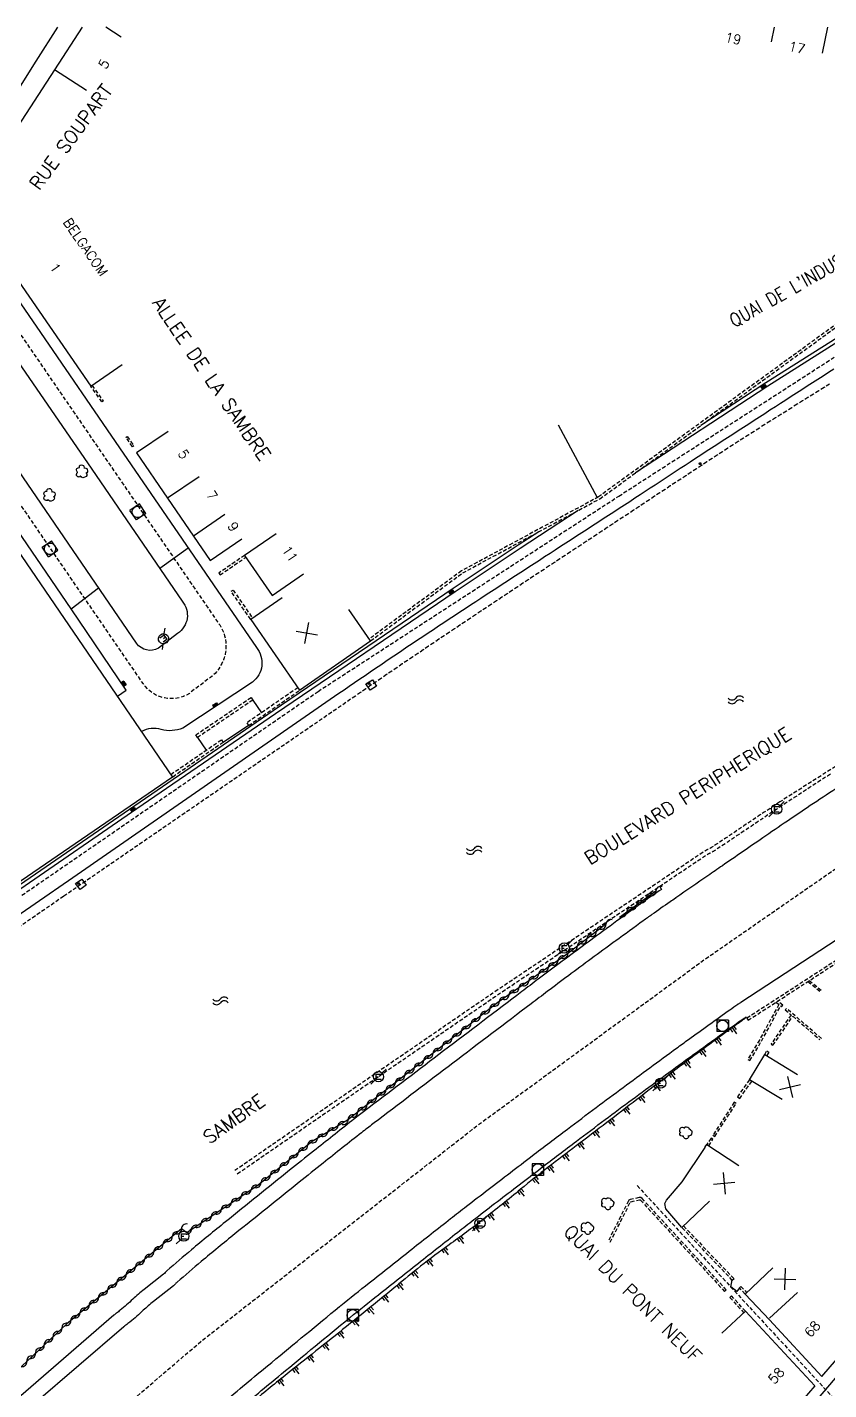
# Model space of a CAD drawing. Header units: millimetres. Extents: x 160000 to 161000, y 121000 to 122000.
# Drawn here: x 160788.1 to 160892.8, y 121821.9 to 122000 of the extents above; entities that cross this region are included whole.
import ezdxf
from ezdxf.enums import TextEntityAlignment as Align

# ---------------------------------------------------------------- set-up
doc = ezdxf.new("R2010")
doc.units = ezdxf.units.MM
doc.linetypes.add('DASHED', pattern=[0.75, 0.5, -0.25])
doc.layers.get('0').update_dxf_attribs({"linetype": 'CONTINUOUS'})
for name, color, linetype in [('W0001', 6, 'DASHED'), ('W0008', 7, 'CONTINUOUS'), ('W0100', 7, 'CONTINUOUS'), ('W0112', 1, 'DASHED'), ('W0211', 2, 'CONTINUOUS'), ('W0300', 7, 'CONTINUOUS'), ('W0302', 3, 'CONTINUOUS'), ('W0310', 3, 'CONTINUOUS'), ('W0334', 7, 'CONTINUOUS'), ('W0400', 7, 'CONTINUOUS'), ('W0420', 7, 'CONTINUOUS'), ('W0454', 7, 'CONTINUOUS'), ('W0471', 7, 'CONTINUOUS'), ('W0500', 5, 'DASHED'), ('W0984', 7, 'CONTINUOUS'), ('W0989', 7, 'CONTINUOUS'), ('W0991', 7, 'CONTINUOUS'), ('W1102', 7, 'CONTINUOUS')]:
    doc.layers.add(name, color=color, linetype=linetype)
doc.styles.get("Standard").update_dxf_attribs({"font": 'romans.shx', "width": 0.85})

# ---------------------------------------------------------------- blocks, each defined once
blk = doc.blocks.new('T420')
for p, q in [((0.75, 0.75), (-0.75, 0.75)), ((-0.75, 0.75), (-0.75, -0.75)), ((0.75, 0.75), (0.75, -0.75)), ((0.75, -0.75), (-0.75, -0.75))]:
    blk.add_line(p, q)
blk.add_ellipse((0, 0), major_axis=(-0.53, 0.53), ratio=1, start_param=3.926991, end_param=10.210176)
blk = doc.blocks.new('t211o')
at = {"color": 0, "linetype": 'Continuous'}
for p, q in [((-0.29, 0.5), (-0.29, 0)), ((0, 1), (0, 0)), ((0.29, 0.5), (0.29, 0))]:
    blk.add_line(p, q, dxfattribs=at)
blk = doc.blocks.new('t310o')
at = {"color": 0, "linetype": 'Continuous'}
for centre, start, end in [((-0.5, 0.38), 216.8699, 323.1304), ((0.5, -0.37), 36.8699, 143.1303)]:
    blk.add_arc(centre, 0.625, start, end, dxfattribs=at)
blk = doc.blocks.new('T471')
for p, q in [((-0.333334, 0.333334), (-0.333334, -0.333334)), ((-0.333334, 0.333334), (0.333334, 0.333334)), ((-0.333334, 0), (0, 0)), ((0.500001, 0.500001), (1.000002, 1.000002)), ((-0.500001, -0.500001), (-1.000002, -1.000002)), ((-0.333334, -0.333334), (0.333334, -0.333334))]:
    blk.add_line(p, q)
blk.add_ellipse((0, 0), major_axis=(0.471405, 0.471405), ratio=1, start_param=5.4977871438, end_param=11.780972451)
blk = doc.blocks.new('t991o')
at = {"color": 0, "linetype": 'Continuous'}
for p, q in [((-1, 1), (1, -1)), ((-1, -1), (1, 1))]:
    blk.add_line(p, q, dxfattribs=at)
blk = doc.blocks.new('T300')
for p, q in [((-0.8, 0.51), (-0.86, 0.34)), ((-0.86, 0.34), (-0.86, 0.17)), ((-0.86, 0.17), (-0.74, 0.06)), ((-0.69, 0.63), (-0.8, 0.51)), ((-0.8, -0.06), (-0.74, 0.06)), ((-0.74, 0.06), (-0.69, 0.11)), ((-0.57, 0.69), (-0.69, 0.63)), ((-0.46, 0.69), (-0.57, 0.69)), ((-0.29, 0.63), (-0.46, 0.69)), ((-0.29, 0.63), (-0.17, 0.74)), ((-0.23, 0.57), (-0.29, 0.63)), ((-0.17, 0.74), (-0.06, 0.8)), ((-0.06, 0.8), (0.06, 0.8)), ((0.06, 0.8), (0.23, 0.74)), ((0.23, 0.74), (0.34, 0.63)), ((0.34, 0.63), (0.4, 0.51)), ((0.46, 0.46), (0.34, 0.46)), ((0.4, 0.51), (0.4, 0.46)), ((0.57, 0.4), (0.46, 0.46)), ((0.57, 0.4), (0.69, 0.29)), ((0.69, 0.29), (0.74, 0.17)), ((0.74, 0.06), (0.69, -0.17)), ((0.74, 0.17), (0.74, 0.06)), ((-0.8, -0.17), (-0.8, -0.06)), ((-0.8, -0.23), (-0.8, -0.17)), ((-0.74, -0.34), (-0.8, -0.23)), ((-0.69, -0.4), (-0.74, -0.34)), ((-0.51, -0.46), (-0.69, -0.4)), ((-0.4, -0.46), (-0.51, -0.46)), ((-0.4, -0.46), (-0.34, -0.46)), ((-0.34, -0.46), (-0.34, -0.4)), ((-0.34, -0.51), (-0.34, -0.46)), ((-0.29, -0.63), (-0.34, -0.51)), ((-0.17, -0.74), (-0.29, -0.63)), ((-0.06, -0.8), (-0.17, -0.74)), ((0.06, -0.8), (-0.06, -0.8)), ((0.17, -0.74), (0.06, -0.8)), ((0.23, -0.69), (0.17, -0.74)), ((0.29, -0.46), (0.23, -0.46)), ((0.29, -0.63), (0.23, -0.69)), ((0.46, -0.4), (0.29, -0.46)), ((0.34, -0.51), (0.29, -0.63)), ((0.34, -0.51), (0.34, -0.46)), ((0.57, -0.34), (0.46, -0.4)), ((0.63, -0.29), (0.57, -0.34)), ((0.69, -0.17), (0.63, -0.29))]:
    blk.add_line(p, q)
blk = doc.blocks.new('t500o')
at = {"color": 0, "linetype": 'Continuous'}
for centre, start, end in [((-0.5, 0.625), 216.8699, 323.1301), ((0.5, -0.125), 36.8699, 143.1301), ((0.5, -0.625), 36.8699, 143.1301), ((-0.5, 0.125), 216.8699, 323.1301)]:
    blk.add_arc(centre, 0.625, start, end, dxfattribs=at)
blk = doc.blocks.new('t112o')
at = {"color": 0, "linetype": 'Continuous'}
for p, q in [((-0.5, 0.5), (0.5, 0.5)), ((-0.5, -0.5), (-0.5, 0.5)), ((0.5, 0.5), (0.5, -0.5)), ((0.5, -0.5), (-0.5, -0.5))]:
    blk.add_line(p, q, dxfattribs=at)
blk = doc.blocks.new('T400')
for p, q in [((-0.15, 0.3), (0.15, 0.3)), ((-0.15, -0.25), (-0.15, 0.3)), ((-0.15, 0.15), (0.15, 0.15)), ((-0.15, 0), (0.15, 0)), ((0.15, 0.3), (0.15, -0.25)), ((-0.15, -0.15), (0.15, -0.15)), ((-0.15, -0.25), (-0.15, -0.3)), ((-0.15, -0.3), (0.15, -0.3)), ((0.15, -0.3), (0.15, -0.25))]:
    blk.add_line(p, q)

msp = doc.modelspace()

# ---------------------------------------------------------------- linework, layer by layer
at = {"layer": 'W0001'}
for p, q in [((160865.37, 121938.7), (160913.81, 121969.95)), ((160826.08, 121913.17), (160865.37, 121938.7)), ((160790.48, 121888.65), (160826.08, 121913.17)), ((160679.25, 121812.13), (160790.48, 121888.65))]:
    msp.add_line(p, q, dxfattribs=at)
at = {"layer": 'W0001', "flags": 128}
msp.add_lwpolyline([(160774.04, 121978.87), (160787.87, 121958.85), (160797.83, 121944.31), (160807.25, 121930.56), (160812.92, 121922.28, -0.438197), (160811.8, 121914.84), (160809.27, 121912.91, -0.405762), (160803.25, 121914.14), (160795.59, 121925.33), (160779.12, 121949.4), (160766.63, 121967.36, -0.052611)], format="xyb", dxfattribs=at)
for points in [[(160847.03, 121856.52), (160876.54, 121878.09), (160903.43, 121896.74), (160903.92, 121897.08)], [(160770.56, 121793.69), (160810.76, 121828.17), (160847.03, 121856.52)]]:
    msp.add_lwpolyline(points, dxfattribs=at)
at = {"layer": 'W0001'}
msp.add_lwpolyline([(160867.76, 121848.55), (160882.47, 121832.63), (160894.78, 121819.29), (160898.21, 121815.79), (160909.01, 121804.12), (160915.22, 121797.35), (160920.89, 121791.41), (160934.39, 121777.12), (160942.2, 121768.77), (160951.43, 121758.28), (160954.61, 121755.34), (160965.22, 121745.08), (160969.62, 121739.99), (160972.95, 121736.03), (160982.06, 121720.02), (160990.14, 121704.17), (160991.68, 121700.5), (160993.78, 121695.72), (160995.81, 121690.87), (160996.81, 121688.89), (160998.78, 121685.05), (161000, 121682.69)], dxfattribs=at)
at = {"layer": 'W0008'}
for p, q in [((160792.04, 122000), (160789.18, 121995.56)), ((160891.38, 121953.95), (160890.69, 121953.5)), ((160892.08, 121954.4), (160891.38, 121953.95)), ((160892.78, 121954.84), (160892.08, 121954.4)), ((160893.48, 121955.29), (160892.78, 121954.84)), ((160888.6, 121952.16), (160887.9, 121951.71)), ((160889.3, 121952.61), (160888.6, 121952.16)), ((160889.99, 121953.06), (160889.3, 121952.61)), ((160890.69, 121953.5), (160889.99, 121953.06)), ((160885.82, 121950.37), (160885.12, 121949.92)), ((160886.51, 121950.82), (160885.82, 121950.37)), ((160887.21, 121951.26), (160886.51, 121950.82)), ((160887.9, 121951.71), (160887.21, 121951.26)), ((160883.04, 121948.57), (160882.34, 121948.12)), ((160883.73, 121949.02), (160883.04, 121948.57)), ((160884.43, 121949.47), (160883.73, 121949.02)), ((160885.12, 121949.92), (160884.43, 121949.47)), ((160880.26, 121946.77), (160879.56, 121946.32)), ((160880.95, 121947.22), (160880.26, 121946.77)), ((160881.65, 121947.67), (160880.95, 121947.22)), ((160882.34, 121948.12), (160881.65, 121947.67)), ((160877.48, 121944.96), (160876.79, 121944.51)), ((160878.18, 121945.41), (160877.48, 121944.96)), ((160878.87, 121945.86), (160878.18, 121945.41)), ((160879.56, 121946.32), (160878.87, 121945.86)), ((160874.71, 121943.15), (160874.06, 121942.72)), ((160875.4, 121943.6), (160874.71, 121943.15)), ((160876.1, 121944.06), (160875.4, 121943.6)), ((160876.79, 121944.51), (160876.1, 121944.06)), ((160872.1, 121941.44), (160871.44, 121941.01)), ((160872.75, 121941.87), (160872.1, 121941.44)), ((160873.4, 121942.3), (160872.75, 121941.87)), ((160874.06, 121942.72), (160873.4, 121942.3)), ((160869.48, 121939.73), (160868.83, 121939.3)), ((160870.14, 121940.15), (160869.48, 121939.73)), ((160870.79, 121940.58), (160870.14, 121940.15)), ((160871.44, 121941.01), (160870.79, 121940.58)), ((160866.79, 121937.97), (160866.1, 121937.51)), ((160867.48, 121938.42), (160866.79, 121937.97)), ((160868.18, 121938.87), (160867.48, 121938.42)), ((160868.83, 121939.3), (160868.18, 121938.87)), ((160864.01, 121936.16), (160863.32, 121935.71)), ((160864.71, 121936.61), (160864.01, 121936.16)), ((160865.4, 121937.06), (160864.71, 121936.61)), ((160866.1, 121937.51), (160865.4, 121937.06)), ((160861.24, 121934.35), (160860.54, 121933.9)), ((160861.93, 121934.8), (160861.24, 121934.35)), ((160862.63, 121935.26), (160861.93, 121934.8)), ((160863.32, 121935.71), (160862.63, 121935.26)), ((160858.46, 121932.55), (160857.77, 121932.1)), ((160859.15, 121933), (160858.46, 121932.55)), ((160859.85, 121933.45), (160859.15, 121933)), ((160860.54, 121933.9), (160859.85, 121933.45)), ((160855.68, 121930.75), (160854.99, 121930.3)), ((160856.38, 121931.2), (160855.68, 121930.75)), ((160857.07, 121931.65), (160856.38, 121931.2)), ((160857.77, 121932.1), (160857.07, 121931.65)), ((160852.91, 121928.94), (160852.21, 121928.49)), ((160853.6, 121929.39), (160852.91, 121928.94)), ((160854.29, 121929.85), (160853.6, 121929.39)), ((160854.99, 121930.3), (160854.29, 121929.85)), ((160850.13, 121927.13), (160849.44, 121926.68)), ((160850.82, 121927.59), (160850.13, 121927.13)), ((160851.52, 121928.04), (160850.82, 121927.59)), ((160852.21, 121928.49), (160851.52, 121928.04)), ((160847.36, 121925.32), (160846.67, 121924.87)), ((160848.05, 121925.78), (160847.36, 121925.32)), ((160848.74, 121926.23), (160848.05, 121925.78)), ((160849.44, 121926.68), (160848.74, 121926.23)), ((160844.59, 121923.51), (160843.9, 121923.05)), ((160845.28, 121923.96), (160844.59, 121923.51)), ((160845.97, 121924.42), (160845.28, 121923.96)), ((160846.67, 121924.87), (160845.97, 121924.42)), ((160841.83, 121921.68), (160841.14, 121921.22)), ((160842.52, 121922.14), (160841.83, 121921.68)), ((160843.21, 121922.59), (160842.52, 121922.14)), ((160843.9, 121923.05), (160843.21, 121922.59)), ((160839.76, 121920.31), (160839.07, 121919.85)), ((160840.45, 121920.77), (160839.76, 121920.31)), ((160841.14, 121921.22), (160840.45, 121920.77)), ((160837.01, 121918.47), (160836.32, 121918)), ((160837.69, 121918.93), (160837.01, 121918.47)), ((160838.38, 121919.39), (160837.69, 121918.93)), ((160839.07, 121919.85), (160838.38, 121919.39)), ((160834.26, 121916.61), (160833.58, 121916.15)), ((160834.95, 121917.08), (160834.26, 121916.61)), ((160835.63, 121917.54), (160834.95, 121917.08)), ((160836.32, 121918), (160835.63, 121917.54)), ((160831.52, 121914.75), (160830.84, 121914.28)), ((160832.21, 121915.22), (160831.52, 121914.75)), ((160832.89, 121915.68), (160832.21, 121915.22)), ((160833.58, 121916.15), (160832.89, 121915.68)), ((160828.8, 121912.87), (160794.03, 121888.78)), ((160829.48, 121913.34), (160828.8, 121912.87)), ((160830.16, 121913.81), (160829.48, 121913.34)), ((160830.84, 121914.28), (160830.16, 121913.81)), ((160794.03, 121888.78), (160706.05, 121828.05))]:
    msp.add_line(p, q, dxfattribs=at)
for points in [[(160789.18, 121995.56), (160779.36, 121979.94, 0.193251), (160779.13, 121978.87), (160779.25, 121975.85, 0.14998), (160779.67, 121974.81), (160789.79, 121960.1), (160800.13, 121945.03), (160818.04, 121918.9, -0.42007), (160817.5, 121914.38), (160808.39, 121908.37, -0.169129), (160805.58, 121908.18, 0.192742), (160803, 121907.92)], [(160773.62, 121970.2), (160777.65, 121969.64), (160785.99, 121957.56), (160795.95, 121943.03), (160808.33, 121924.95, -0.451868), (160807.71, 121920.74), (160805.21, 121918.82, -0.395431), (160802.37, 121919.46), (160780.99, 121950.7), (160773.76, 121961.11, -0.05535), (160771.09, 121965.07, -0.345252), (160771.14, 121967.16), (160772.9, 121969.81, -0.252056), (160773.62, 121970.2)], [(160799.85, 121912.53), (160801.02, 121913.33), (160793.82, 121923.98), (160770.69, 121957.82, 0.252008)], [(160841.49, 121751.25), (160843.02, 121751.08), (160844.01, 121751.26), (160844.65, 121751.96), (160845.16, 121753.03), (160858.43, 121779.98), (160860.7, 121784.19), (160862.53, 121786.81), (160888.02, 121816.7), (160894.17, 121823.93), (160913.37, 121846.49), (160950.48, 121890.15), (160952.39, 121892.46, 0.155141), (160954.24, 121899.32, 0.20981), (160949.98, 121907.64, 0.217371), (160940.87, 121909.98), (160936.8, 121908.35), (160935.04, 121907.25), (160921.45, 121898.65), (160907.91, 121889.93), (160897.41, 121883.05), (160881.29, 121872.5)]]:
    msp.add_lwpolyline(points, format="xyb", dxfattribs=at)
for points in [[(160918.15, 121974.16), (160903.96, 121965.18), (160884.84, 121953.09), (160867.56, 121941.74)], [(160860.06, 121936.82), (160852.5, 121931.85), (160844, 121926.2), (160820.51, 121910.23), (160802.41, 121897.8), (160756.48, 121866.18), (160733.7, 121850.44), (160718.92, 121840.21), (160703.37, 121829.51), (160694.93, 121823.69), (160676.4, 121810.97), (160662.1, 121801.06), (160643.4, 121788.1), (160628.7, 121778.05), (160628.39, 121778.5)]]:
    msp.add_lwpolyline(points, dxfattribs=at)
at = {"layer": 'W0008', "flags": 128}
for points in [[(160904.56, 121907.5, 0.000042), (160897.05, 121902.62, 0.000819)], [(160896.67, 121902.37, 0.001364), (160889.97, 121897.95, 0.003518), (160887.39, 121896.21, 0.000899), (160884.17, 121894, 0.00055), (160878.91, 121890.37, 0.000079), (160877.01, 121889.06, -0.000036), (160872.84, 121886.17, -0.000595), (160872.76, 121886.12, -0.000069), (160872.07, 121885.64, 0.002086), (160869.69, 121883.98, 0.004327), (160868.56, 121883.17, 0.000036), (160864.96, 121880.54, 0.000758), (160864.78, 121880.42, 0.001166), (160858.78, 121875.99, 0.002557), (160856.06, 121873.95, 0.000332), (160853.9, 121872.31, 0.00007), (160843.69, 121864.56, 0.000105), (160833.96, 121857.16, 0.000705), (160832.52, 121856.06, 0.004056), (160831.75, 121855.46, 0.000622), (160826.74, 121851.5, 0.001294), (160823.61, 121848.99, 0.000483), (160815.22, 121842.24, 0.004453), (160810.81, 121838.62, 0.006091), (160807.65, 121835.91, 0.047134), (160807.39, 121835.64, -0.061613), (160807.19, 121835.44), (160804.59, 121833.4, 0.023189), (160803.23, 121832.24, -0.017917), (160801.5, 121830.71, -0.005989), (160800.96, 121830.29, 0.012767), (160800.72, 121830.09), (160765.36, 121799.75)], [(160870.75, 121887.67), (160870.93, 121887.28, 0.002086), (160868.54, 121885.62, 0.004327), (160867.38, 121884.79, 0.000036), (160863.78, 121882.16, 0.000758), (160863.6, 121882.03, 0.001166), (160857.59, 121877.6, 0.002557), (160854.85, 121875.55, 0.000332), (160852.69, 121873.91, 0.00007), (160842.48, 121866.15, 0.000105), (160832.75, 121858.76, 0.000705), (160831.3, 121857.65, 0.004056), (160830.5, 121857.03, 0.000622), (160825.5, 121853.06, 0.001294), (160822.35, 121850.55, 0.000483), (160813.97, 121843.8, 0.004453), (160809.53, 121840.15, 0.006091), (160806.33, 121837.41, 0.04013), (160805.89, 121836.95), (160803.36, 121834.98, 0.023189), (160801.86, 121833.69, -0.017917), (160800.23, 121832.26, -0.005989), (160799.74, 121831.87, 0.012767), (160799.41, 121831.6), (160764.2, 121801.1)], [(160775.77, 121787.61), (160797.85, 121806.45), (160810.72, 121817.55), (160811.83, 121818.54, -0.007066), (160814.01, 121820.43, -0.002609), (160820.02, 121825.44, -0.000048), (160828.86, 121832.72, -0.002604), (160829.03, 121832.85, -0.001658), (160832.74, 121835.82, -0.001107), (160838.31, 121840.24, -0.000556), (160843.39, 121844.23, -0.001358), (160845.47, 121845.85, -0.001431), (160848.3, 121848.03, -0.000708), (160854.03, 121852.42, -0.000768), (160858.65, 121855.92, -0.000946), (160862.4, 121858.76, -0.002163), (160865.94, 121861.39, -0.001104), (160872.92, 121866.52, -0.001607), (160874.47, 121867.65, -0.000465), (160879.87, 121871.54, -0.006435), (160880.93, 121872.27, -0.972995), (160880.94, 121872.26), (160880.94, 121872.26), (160881.29, 121872.5)], [(160777.09, 121786.08), (160799.13, 121804.96), (160812.02, 121816.07), (160813.14, 121817.07, -0.007066), (160815.28, 121818.92, -0.002609), (160821.28, 121823.92, -0.000048), (160830.12, 121831.2, -0.002604), (160830.26, 121831.32, -0.001658), (160833.96, 121834.28, -0.001107), (160839.53, 121838.69, -0.000556), (160844.6, 121842.68, -0.001358), (160846.68, 121844.3, -0.001431), (160849.5, 121846.47, -0.000708), (160855.23, 121850.85, -0.000768), (160859.83, 121854.35, -0.000946), (160863.58, 121857.18, -0.002163), (160867.11, 121859.81, -0.001104), (160874.08, 121864.93, -0.001607), (160875.63, 121866.05, -0.000465), (160881.02, 121869.94, -0.005137), (160881.83, 121870.5, 0.023772), (160881.99, 121870.6, 0.023772)]]:
    msp.add_lwpolyline(points, format="xyb", dxfattribs=at)
at = {"layer": 'W0100'}
for points in [[(160795.26, 122000), (160791.63, 121994.45), (160781.46, 121978.78, 0.267318), (160781.48, 121974.66), (160796.38, 121953.06), (160800.49, 121955.9)], [(160747.5, 121901.56), (160743.39, 121898.72), (160737.79, 121906.82), (160737.78, 121910.64), (160743.55, 121919.7), (160747.9, 121926.48), (160766.19, 121954.53, -0.581672), (160771.3, 121954.31), (160807.07, 121901.96), (160787.27, 121888.4), (160762.43, 121871.29), (160753.38, 121884.41), (160757.5, 121887.25)]]:
    msp.add_lwpolyline(points, format="xyb", dxfattribs=at)
for points in [[(160800.37, 121998.69), (160798.36, 122000)], [(160806.5, 121947.16), (160802.36, 121944.35), (160806.4, 121938.41), (160809.78, 121933.47), (160812, 121930.26), (160816.11, 121933.11)], [(160821.38, 121925.41), (160817.27, 121922.57), (160823.67, 121913.31), (160832.94, 121919.77), (160830.09, 121923.88)], [(160885.26, 121867.04), (160885.51, 121866.89)], [(160886.71, 121859.79), (160882.43, 121862.38), (160884.43, 121865.68), (160888.71, 121863.09)], [(160877.22, 121846.52), (160873.62, 121843.08), (160871.5, 121845.51), (160871.39, 121846.2), (160871.62, 121846.65), (160873.65, 121849.03), (160876.63, 121853.53), (160876.67, 121853.6), (160876.88, 121853.91), (160881.06, 121851.18)], [(160885.49, 121837.81), (160881.86, 121834.37), (160885.07, 121831), (160891.9, 121823.58), (160896.57, 121829.01)], [(160878.84, 121829.25), (160881.91, 121832.11), (160890.98, 121822.37), (160887.67, 121818.52), (160884.37, 121814.77), (160877.23, 121806.39), (160873.68, 121802.21), (160870.27, 121798.14), (160865.15, 121792.2), (160860.77, 121787.07), (160860.63, 121787.18), (160860.42, 121786.94), (160860.06, 121787.2), (160859.98, 121787.13), (160855.97, 121789.99)]]:
    msp.add_lwpolyline(points, dxfattribs=at)
at = {"layer": 'W0100', "flags": 128}
msp.add_lwpolyline([(160820.6, 121933.78), (160816.48, 121930.95), (160820.07, 121925.72), (160824.19, 121928.55)], dxfattribs=at)
at = {"layer": 'W0112'}
for p, q in [((160890.79, 121952.01), (160890.08, 121951.58)), ((160891.5, 121952.45), (160890.79, 121952.01)), ((160892.2, 121952.89), (160891.5, 121952.45)), ((160892.91, 121953.32), (160892.2, 121952.89)), ((160887.96, 121950.26), (160887.26, 121949.82)), ((160888.67, 121950.7), (160887.96, 121950.26)), ((160889.38, 121951.14), (160888.67, 121950.7)), ((160890.08, 121951.58), (160889.38, 121951.14)), ((160885.14, 121948.49), (160884.44, 121948.05)), ((160885.85, 121948.94), (160885.14, 121948.49)), ((160886.55, 121949.38), (160885.85, 121948.94)), ((160887.26, 121949.82), (160886.55, 121949.38)), ((160882.35, 121946.72), (160881.66, 121946.28)), ((160883.04, 121947.16), (160882.35, 121946.72)), ((160883.74, 121947.6), (160883.04, 121947.16)), ((160884.44, 121948.05), (160883.74, 121947.6)), ((160879.6, 121944.95), (160878.92, 121944.5)), ((160880.29, 121945.39), (160879.6, 121944.95)), ((160880.98, 121945.83), (160880.29, 121945.39)), ((160881.66, 121946.28), (160880.98, 121945.83)), ((160876.87, 121943.16), (160876.19, 121942.71)), ((160877.55, 121943.61), (160876.87, 121943.16)), ((160878.24, 121944.06), (160877.55, 121943.61)), ((160878.92, 121944.5), (160878.24, 121944.06)), ((160874.14, 121941.37), (160873.46, 121940.92)), ((160874.82, 121941.82), (160874.14, 121941.37)), ((160875.5, 121942.27), (160874.82, 121941.82)), ((160876.19, 121942.71), (160875.5, 121942.27)), ((160871.41, 121939.57), (160870.73, 121939.12)), ((160872.09, 121940.02), (160871.41, 121939.57)), ((160872.78, 121940.47), (160872.09, 121940.02)), ((160873.46, 121940.92), (160872.78, 121940.47)), ((160868.68, 121937.76), (160867.99, 121937.31)), ((160869.37, 121938.22), (160868.68, 121937.76)), ((160870.05, 121938.67), (160869.37, 121938.22)), ((160870.73, 121939.12), (160870.05, 121938.67)), ((160865.93, 121935.94), (160865.24, 121935.49)), ((160866.62, 121936.4), (160865.93, 121935.94)), ((160867.3, 121936.85), (160866.62, 121936.4)), ((160867.99, 121937.31), (160867.3, 121936.85)), ((160863.86, 121934.58), (160863.17, 121934.12)), ((160864.55, 121935.03), (160863.86, 121934.58)), ((160865.24, 121935.49), (160864.55, 121935.03)), ((160861.11, 121932.76), (160860.42, 121932.3)), ((160861.8, 121933.21), (160861.11, 121932.76)), ((160862.48, 121933.67), (160861.8, 121933.21)), ((160863.17, 121934.12), (160862.48, 121933.67)), ((160858.35, 121930.94), (160857.66, 121930.49)), ((160859.04, 121931.4), (160858.35, 121930.94)), ((160859.73, 121931.85), (160859.04, 121931.4)), ((160860.42, 121932.3), (160859.73, 121931.85)), ((160855.6, 121929.12), (160854.91, 121928.67)), ((160856.29, 121929.58), (160855.6, 121929.12)), ((160856.98, 121930.03), (160856.29, 121929.58)), ((160857.66, 121930.49), (160856.98, 121930.03)), ((160852.85, 121927.3), (160852.16, 121926.84)), ((160853.54, 121927.75), (160852.85, 121927.3)), ((160854.22, 121928.21), (160853.54, 121927.75)), ((160854.91, 121928.67), (160854.22, 121928.21)), ((160850.1, 121925.47), (160849.41, 121925.02)), ((160850.79, 121925.93), (160850.1, 121925.47)), ((160851.47, 121926.39), (160850.79, 121925.93)), ((160852.16, 121926.84), (160851.47, 121926.39)), ((160847.35, 121923.65), (160846.66, 121923.19)), ((160848.04, 121924.1), (160847.35, 121923.65)), ((160848.72, 121924.56), (160848.04, 121924.1)), ((160849.41, 121925.02), (160848.72, 121924.56)), ((160844.61, 121921.81), (160843.92, 121921.36)), ((160845.29, 121922.27), (160844.61, 121921.81)), ((160845.98, 121922.73), (160845.29, 121922.27)), ((160846.66, 121923.19), (160845.98, 121922.73)), ((160841.87, 121919.98), (160841.18, 121919.52)), ((160842.55, 121920.44), (160841.87, 121919.98)), ((160843.24, 121920.9), (160842.55, 121920.44)), ((160843.92, 121921.36), (160843.24, 121920.9)), ((160839.13, 121918.13), (160838.44, 121917.67)), ((160839.81, 121918.59), (160839.13, 121918.13)), ((160840.5, 121919.06), (160839.81, 121918.59)), ((160841.18, 121919.52), (160840.5, 121919.06)), ((160837.08, 121916.75), (160836.4, 121916.28)), ((160837.76, 121917.21), (160837.08, 121916.75)), ((160838.44, 121917.67), (160837.76, 121917.21)), ((160834.35, 121914.89), (160833.67, 121914.43)), ((160835.03, 121915.36), (160834.35, 121914.89)), ((160835.71, 121915.82), (160835.03, 121915.36)), ((160836.4, 121916.28), (160835.71, 121915.82)), ((160831.63, 121913.03), (160830.95, 121912.56)), ((160832.31, 121913.5), (160831.63, 121913.03)), ((160832.99, 121913.96), (160832.31, 121913.5)), ((160833.67, 121914.43), (160832.99, 121913.96)), ((160830.95, 121912.56), (160792.84, 121886.37)), ((160792.84, 121886.37), (160706.83, 121827.01))]:
    msp.add_line(p, q, dxfattribs=at)
for points in [[(160832.94, 121919.77), (160844.97, 121928.66), (160862.88, 121938.34), (160904.52, 121968.61), (160904.34, 121968.85), (160862.72, 121938.6), (160844.81, 121928.92), (160832.77, 121920.02)], [(160796.55, 121953.18), (160798, 121951.13), (160797.83, 121951.02), (160796.39, 121953.07)], [(160816.48, 121930.95), (160813.11, 121928.64), (160813.28, 121928.4), (160816.64, 121930.71)], [(160939.51, 121932.2), (160938.1, 121931.34), (160937.22, 121930.8), (160911.6, 121914.76), (160910.76, 121914.25), (160886.41, 121898.71)], [(160817.27, 121922.57), (160814.72, 121926.25), (160814.97, 121926.42), (160817.52, 121922.74)], [(160823.43, 121913.65), (160816.76, 121909.04), (160816.99, 121908.7), (160823.67, 121913.31)], [(160806.84, 121902.31), (160813.45, 121906.84), (160813.68, 121906.5), (160807.07, 121901.96)], [(160939.4, 121902.62), (160938.92, 121903.13), (160938.83, 121903.09), (160936.78, 121905.74), (160936.47, 121905.43), (160931.46, 121902.23), (160897.61, 121880.49), (160882.09, 121870.42), (160882.26, 121870.16), (160897.78, 121880.24), (160931.63, 121901.98), (160936.66, 121905.2), (160936.75, 121905.29), (160938.75, 121902.71), (160939.05, 121902.35)], [(160890.26, 121875.36), (160891.89, 121874.03)], [(160890.08, 121875.24), (160891.76, 121873.88)], [(160885.92, 121872.55), (160886.28, 121872.24), (160883.74, 121867.58), (160882.23, 121865.04), (160882.49, 121864.89), (160884.01, 121867.43), (160886.51, 121872.04), (160886.62, 121871.94), (160886.79, 121872.13), (160886.14, 121872.69)], [(160891.83, 121867.79), (160887.27, 121871.72), (160887.1, 121871.53), (160887.87, 121870.87), (160885.26, 121867.04)], [(160885.51, 121866.89), (160888.1, 121870.68), (160891.62, 121867.64)], [(160884.43, 121865.68), (160884.71, 121866.15), (160884.97, 121865.99), (160884.69, 121865.53)], [(160882.43, 121862.38), (160880.86, 121860.15), (160881.16, 121859.94), (160882.73, 121862.17)], [(160877.11, 121853.76), (160877.65, 121854.6), (160877.42, 121854.75), (160876.88, 121853.91)], [(160864.25, 121841.15), (160866.88, 121846.39), (160866.9, 121846.42), (160866.94, 121846.44), (160868.08, 121846.68), (160868.15, 121846.68), (160868.2, 121846.65), (160879.19, 121834.71), (160879.41, 121834.91), (160868.4, 121846.87), (160868.25, 121846.99), (160868.04, 121846.98), (160866.84, 121846.73), (160866.7, 121846.66), (160866.62, 121846.55), (160863.98, 121841.28)], [(160873.82, 121843.27), (160880.42, 121836.36), (160880.2, 121836.15), (160873.62, 121843.08)], [(160881.87, 121834.37), (160881.12, 121835.2), (160881.32, 121835.37), (160882.06, 121834.56)], [(160881.91, 121832.11), (160880.1, 121834.13), (160879.88, 121833.93), (160881.69, 121831.9)]]:
    msp.add_lwpolyline(points, dxfattribs=at)
for points in [[(160801.83, 121945.16), (160800.98, 121946.38), (160801.14, 121946.49), (160801.99, 121945.27)], [(160817.55, 121912.03), (160810.32, 121907.13), (160810.09, 121907.47), (160817.32, 121912.37)], [(160880.7, 121859.28), (160880.45, 121859.44), (160877.66, 121855.13), (160877.9, 121854.98)]]:
    msp.add_lwpolyline(points, close=True, dxfattribs=at)
at = {"layer": 'W0112', "flags": 128}
for points in [[(160893.01, 121902.36, 0.000004), (160886.72, 121898.24, 0.004395), (160882.64, 121895.52, -0.003731), (160877.83, 121892.31, -0.039796), (160877.31, 121892.02, 0.042262), (160876.83, 121891.75), (160870.54, 121887.53), (160849.21, 121873.23), (160833.23, 121862.27), (160815.32, 121849.91)], [(160886.41, 121898.71, 0.004395), (160882.32, 121895.99, -0.003731), (160877.52, 121892.78, -0.039796), (160877.08, 121892.54, 0.042262), (160876.51, 121892.22), (160870.23, 121888), (160848.9, 121873.7), (160832.91, 121862.73), (160815, 121850.37)]]:
    msp.add_lwpolyline(points, format="xyb", dxfattribs=at)
at = {"layer": 'W0302', "flags": 128}
msp.add_lwpolyline([(160882.04, 121870.54, 0.000067), (160880.81, 121869.64, 0.000345), (160880.57, 121869.46, 0.000031), (160873.94, 121864.58, 0.001585), (160873.81, 121864.48, 0.004237), (160871.59, 121862.79, -0.001204), (160863.82, 121856.81, -0.000536), (160859.8, 121853.74, 0.00059), (160856.15, 121850.95, 0.010088), (160852.54, 121848.07, -0.007489), (160847.7, 121844.16, -0.012158), (160843.19, 121840.8, 0.01475), (160839.48, 121838.01, 0.005291), (160836.24, 121835.37, -0.003992), (160831.96, 121831.85, -0.002165), (160829.79, 121830.11, 0.000589), (160821.79, 121823.74, 0.008098), (160817.32, 121820.06, 0.008344), (160813.11, 121816.34), (160811.58, 121814.95), (160798.81, 121804.18), (160777.69, 121785.38)], format="xyb", dxfattribs=at)
at = {"layer": 'W0310', "flags": 128}
for points in [[(160870.21, 121887.06), (160865.45, 121883.61)], [(160863.69, 121882.71), (160858.68, 121878.85), (160849.58, 121872.48), (160829.91, 121857.1), (160825.31, 121854.3), (160818.23, 121848.62), (160808.93, 121842.39), (160808.24, 121842.89), (160793.21, 121830.45), (160777.75, 121815.93), (160775.38, 121817.75), (160770.78, 121814.36), (160771.84, 121810), (160765.54, 121805.83)]]:
    msp.add_lwpolyline(points, dxfattribs=at)
at = {"layer": 'W0334'}
for points in [[(160918.11, 121974.87), (160903.7, 121965.6), (160884.56, 121953.51), (160876.08, 121947.93)], [(160854.93, 121934.04), (160852.22, 121932.27), (160843.72, 121926.62), (160820.23, 121910.64), (160802.13, 121898.21), (160756.19, 121866.59), (160733.42, 121850.85), (160718.64, 121840.62), (160703.09, 121829.92), (160694.64, 121824.11), (160676.11, 121811.38), (160661.82, 121801.47), (160643.12, 121788.51), (160628.42, 121778.46)], [(160809.12, 121931.91), (160805.4, 121929.22)], [(160793.82, 121923.98), (160797.4, 121926.71)], [(160881.12, 121835.2), (160880.78, 121834.72), (160880.01, 121835.32), (160880.17, 121836.19)]]:
    msp.add_lwpolyline(points, dxfattribs=at)
at = {"layer": 'W0334', "flags": 128}
for points in [[(160817.55, 121912.03), (160818.69, 121910.38)], [(160816.99, 121908.7), (160813.68, 121906.5)], [(160810.32, 121907.13), (160811.45, 121905.47)]]:
    msp.add_lwpolyline(points, dxfattribs=at)
at = {"layer": 'W0454'}
for centre, radius in [((160875.98, 121942.94), 0.125), ((160875.98, 121942.94), 0.105), ((160875.98, 121942.94), 0.0025), ((160832.73, 121914.18), 0.125), ((160832.73, 121914.18), 0.105), ((160832.73, 121914.18), 0.0025), ((160794.77, 121888.06), 0.125), ((160794.77, 121888.06), 0.105), ((160794.77, 121888.06), 0.0025)]:
    msp.add_circle(centre, radius, dxfattribs=at)
at = {"layer": 'W1102'}
for p, q in [((160885.32, 121998.09), (160885.73, 122000)), ((160891.97, 121996.59), (160892.7, 122000)), ((160795.81, 121991.71), (160791.63, 121994.45)), ((160857.45, 121948), (160862.55, 121938.5)), ((160810.53, 121941.22), (160806.4, 121938.41)), ((160813.91, 121936.29), (160809.78, 121933.47)), ((160888.73, 121834.59), (160885.04, 121831.21))]:
    msp.add_line(p, q, dxfattribs=at)

# ---------------------------------------------------------------- block references
at = {"layer": 'W0112'}
for p, rotation in [((160833.03, 121914), 213.758259060795), ((160795.1, 121887.94), 214.624746322405)]:
    msp.add_blockref('t112o', p, dxfattribs=dict(at, rotation=rotation))
at = {"layer": 'W0211'}
for p, rotation in [((160880.21, 121869.2), 216.3838088954861), ((160878.2, 121867.72), 216.3859675430965), ((160874.18, 121864.75), 216.3902848383175), ((160876.19, 121866.24), 216.388126190707), ((160872.18, 121863.25), 217.4650952402519), ((160870.2, 121861.72), 217.6755800141648), ((160868.22, 121860.19), 217.6052167768582), ((160866.24, 121858.67), 217.5348535395516), ((160862.27, 121855.63), 217.4016491002276), ((160864.26, 121857.15), 217.4644903022451), ((160860.28, 121854.11), 217.340947121688), ((160858.3, 121852.59), 217.3819008379319), ((160856.31, 121851.07), 217.4555281454963), ((160854.34, 121849.54), 218.613020143942), ((160852.4, 121847.95), 219.7235537064238), ((160850.47, 121846.37), 219.0342788804918), ((160846.55, 121843.27), 217.3361803383729), ((160848.52, 121844.81), 218.3450040545598), ((160844.54, 121841.78), 216.0978492105853), ((160842.51, 121840.32), 215.8756182258244), ((160840.51, 121838.82), 217.6979472581634), ((160838.55, 121837.27), 218.9967079547243), ((160836.62, 121835.68), 219.7217181966392), ((160832.76, 121832.5), 219.1184291726198), ((160834.7, 121834.08), 219.5312217950951), ((160830.82, 121830.93), 218.686259016167), ((160828.86, 121829.37), 218.4679404071571), ((160826.9, 121827.82), 218.5009776751806), ((160824.95, 121826.26), 218.534014943204), ((160822.99, 121824.7), 218.5670522112274), ((160821.04, 121823.14), 218.8967551825249)]:
    msp.add_blockref('t211o', p, dxfattribs=dict(at, rotation=rotation))
at = {"layer": 'W0300', "rotation": 304.405392035971}
for p in [(160795.22, 121941.79), (160790.97, 121938.71)]:
    msp.add_blockref('T300', p, dxfattribs=at)
at = {"layer": 'W0300'}
for p in [(160874.16, 121855.45), (160863.96, 121846.17), (160861.31, 121842.95)]:
    msp.add_blockref('T300', p, dxfattribs=at)
at = {"layer": 'W0310'}
for p, rotation in [((160870.21, 121887.06), 215.8782684747498), ((160868.95, 121886.14), 215.8782684747498), ((160866.41, 121884.31), 215.8782684747498), ((160867.68, 121885.23), 215.8782684747498), ((160862.44, 121881.76), 217.6216864894561), ((160863.69, 121882.71), 217.6216864894561), ((160861.2, 121880.8), 217.6216864894561), ((160858.72, 121878.89), 217.6216864894561), ((160859.96, 121879.84), 217.6216864894561), ((160856.16, 121877.09), 215.0068107458923), ((160857.44, 121877.99), 215.0068107458923), ((160853.59, 121875.29), 215.0068107458923), ((160854.88, 121876.19), 215.0068107458923), ((160851.03, 121873.49), 215.0068107458923), ((160852.31, 121874.39), 215.0068107458923), ((160848.51, 121871.64), 218.0216666616405), ((160849.75, 121872.6), 215.0068107458923), ((160846.04, 121869.71), 218.0216666616405), ((160847.27, 121870.68), 218.0216666616405), ((160843.57, 121867.78), 218.0216666616405), ((160844.81, 121868.75), 218.0216666616405), ((160841.1, 121865.85), 218.0216666616405), ((160842.34, 121866.82), 218.0216666616405), ((160838.64, 121863.92), 218.0216666616405), ((160839.87, 121864.89), 218.0216666616405), ((160837.4, 121862.96), 218.0216666616405), ((160834.94, 121861.03), 218.0216666616405), ((160836.17, 121861.99), 218.0216666616405), ((160832.47, 121859.1), 218.0216666616405), ((160833.7, 121860.07), 218.0216666616405), ((160830, 121857.17), 218.0216666616405), ((160831.24, 121858.14), 218.0216666616405), ((160827.33, 121855.53), 211.3590811966655), ((160828.67, 121856.35), 211.3590811966655), ((160824.72, 121853.82), 218.7295208098224), ((160826, 121854.72), 211.3590811966655), ((160822.27, 121851.86), 218.7295208098224), ((160823.49, 121852.84), 218.7295208098224), ((160819.83, 121849.9), 218.7295208098224), ((160821.05, 121850.88), 218.7295208098224), ((160817.33, 121848.02), 213.7830605212893), ((160818.61, 121848.92), 218.7295208098224), ((160814.73, 121846.28), 213.7830605212893), ((160816.03, 121847.15), 213.7830605212893), ((160812.13, 121844.53), 213.7830605212893), ((160813.43, 121845.41), 213.7830605212893), ((160808.24, 121842.88), 219.5959866936038), ((160809.52, 121842.79), 213.7830605212893), ((160810.82, 121843.66), 213.7830605212893), ((160805.82, 121840.88), 219.5959866936038), ((160807.03, 121841.88), 219.5959866936038), ((160803.41, 121838.89), 219.5959866936038), ((160804.62, 121839.89), 219.5959866936038), ((160802.2, 121837.89), 219.5959866936038), ((160799.79, 121835.89), 219.5959866936038), ((160801, 121836.89), 219.5959866936038), ((160797.38, 121833.9), 219.5959866936038), ((160798.58, 121834.9), 219.5959866936038), ((160794.96, 121831.9), 219.5959866936038), ((160796.17, 121832.9), 219.5959866936038), ((160793.76, 121830.9), 219.5959866936038), ((160791.44, 121828.79), 223.2082254739236), ((160792.59, 121829.87), 223.2082254739236), ((160789.16, 121826.65), 223.2082254739236), ((160790.3, 121827.72), 223.2082254739236), ((160788.02, 121825.58), 223.2082254739236)]:
    msp.add_blockref('t310o', p, dxfattribs=dict(at, rotation=rotation))
at = {"layer": 'W0400'}
for p, rotation in [((160884.28, 121953), 302.299810406581), ((160843.5, 121926.15), 303.6268378344801), ((160800.71, 121914.17), 215.3792904251144), ((160812.62, 121911.39), 303.382257249383), ((160801.9, 121897.71), 304.474426192901)]:
    msp.add_blockref('T400', p, dxfattribs=dict(at, rotation=rotation))
at = {"layer": 'W0420'}
for p, rotation in [((160802.54, 121936.64), 304.405392035971), ((160791.05, 121931.81), 214.445691832)]:
    msp.add_blockref('T420', p, dxfattribs=dict(at, rotation=rotation))
for p in [(160878.93, 121869.43), (160854.79, 121850.64), (160830.61, 121831.58)]:
    msp.add_blockref('T420', p, dxfattribs=at)
at = {"layer": 'W0471', "rotation": 217.368769564294}
msp.add_blockref('T471', (160805.89, 121920.05), dxfattribs=at)
at = {"layer": 'W0471'}
for p in [(160885.99, 121897.77), (160858.24, 121879.61), (160833.97, 121862.79), (160870.83, 121861.95), (160847.24, 121843.62), (160808.54, 121841.93)]:
    msp.add_blockref('T471', p, dxfattribs=at)
at = {"layer": 'W0500', "rotation": 0.5255601729293183}
for p in [(160880.66, 121912.05), (160846.47, 121892.38), (160813.31, 121872.7)]:
    msp.add_blockref('t500o', p, dxfattribs=at)
at = {"layer": 'W0991'}
for p, rotation in [((160824.6, 121920.8), 34.87153604567072), ((160887.73, 121861.45), 328.7293944845197), ((160879.14, 121848.85), 320.4667459319355), ((160887.09, 121836.32), 43.47724018853995)]:
    msp.add_blockref('t991o', p, dxfattribs=dict(at, rotation=rotation))

# ---------------------------------------------------------------- texts
at = {"layer": 'W0984'}
for s, rotation, p in [('BELGACOM', 304.5951, (160795.7, 121971.27)), ('68', 48.4241, (160890.65, 121829.8)), ('58', 48.4241, (160885.94, 121823.71))]:
    msp.add_text(s, height=1.25, rotation=rotation, dxfattribs=at).set_placement(p, align=Align.MIDDLE)
at = {"layer": 'W0989'}
for s, rotation, p in [('RUE SOUPART', 53.6192, (160793.79, 121985.67)), ('ALLEE DE LA SAMBRE', 304.4043, (160812.16, 121954.02)), ('BOULEVARD PERIPHERIQUE', 32.253, (160874.41, 121899.43)), ('SAMBRE', 35.6667, (160815.08, 121857.28)), ('QUAI DU PONT NEUF', 314.9818, (160867.12, 121834.35))]:
    msp.add_text(s, height=1.75, rotation=rotation, dxfattribs=at).set_placement(p, align=Align.MIDDLE)
at = {"layer": 'W0989', "width": 0.85}
msp.add_text("QUAI DE L'INDUSTRIE", height=1.75, rotation=29.5585, dxfattribs=at).set_placement((160880.45, 121960.7))
at = {"layer": 'W0991'}
for s, rotation, p in [('19', 347.5319, (160880.32, 121998.53)), ('17', 347.2873, (160888.64, 121997.34)), ('5', 56.8247, (160798.09, 121995.2)), ('1', 304.5951, (160791.76, 121968.55)), ('5', 304.2229, (160808.52, 121944.19)), ('7', 304.3364, (160812.22, 121938.76)), ('9', 304.7566, (160815.01, 121934.7)), ('11', 304.5015, (160822.39, 121931.16))]:
    msp.add_text(s, height=1.25, rotation=rotation, dxfattribs=at).set_placement(p, align=Align.MIDDLE)

doc.saveas('drawing.dxf')
